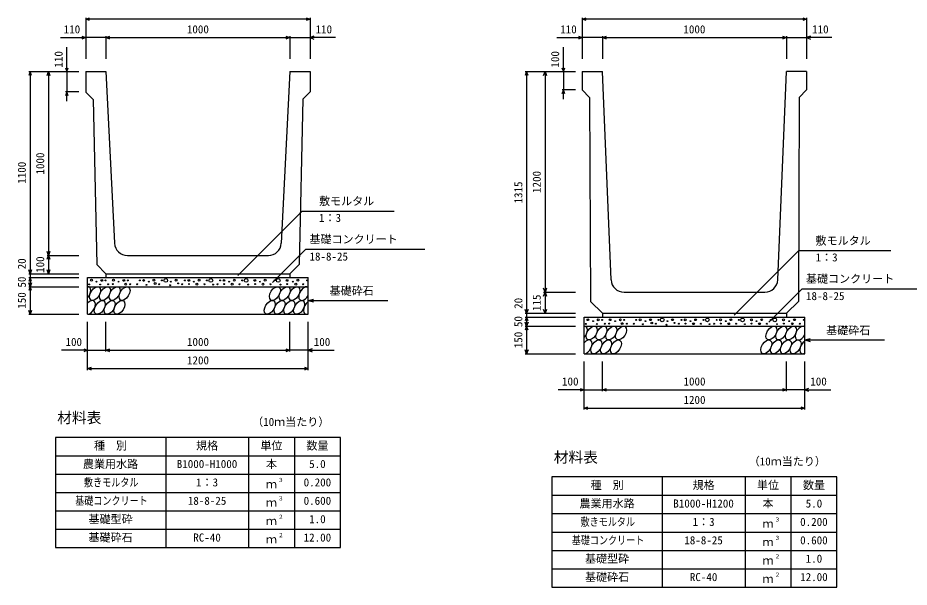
# Model space of a CAD drawing. Units: millimetres, scale not verified. Extents: x -33600 to 33600, y -11880 to 11880.
# Drawn here: x 14889 to 19736, y 767 to 3865 of the extents above; entities that cross this region are included whole.
import ezdxf
from ezdxf.enums import TextEntityAlignment as Align

# ---------------------------------------------------------------- set-up
doc = ezdxf.new("R2010")
doc.units = ezdxf.units.MM
doc.header["$LTSCALE"] = 40
for name, color, linetype, lineweight in [('0-0_DIM', 7, 'Continuous', 25), ('0-2_HATCH', 6, 'Continuous', 25), ('0-3_HYO', 3, 'Continuous', 25), ('0-4_HYO2', 4, 'Continuous', 25), ('0-5_OUTLINE', 3, 'Continuous', 25), ('0-6_TXT', 7, 'Continuous', 25)]:
    doc.layers.add(name, color=color, linetype=linetype, lineweight=lineweight)
doc.styles.add('ＭＳ ゴシック', font='')
doc.styles.get('ＭＳ ゴシック').set_extended_font_data('MS Gothic')

msp = doc.modelspace()

# ---------------------------------------------------------------- linework, layer by layer
at = {"layer": '0-0_DIM'}
for p, q in [((15258.16, 3864.33), (15258.16, 3641.83)), ((16478.16, 3856.83), (15258.16, 3856.83)), ((16478.16, 3864.33), (16478.16, 3641.83)), ((17958.16, 3864.33), (17958.16, 3641.83)), ((19178.16, 3856.83), (17958.16, 3856.83)), ((19178.16, 3864.33), (19178.16, 3641.83)), ((15120.38, 3756.83), (15258.16, 3756.83)), ((15368.16, 3756.83), (15258.16, 3756.83)), ((15368.16, 3764.33), (15368.16, 3641.83)), ((15368.16, 3756.83), (16368.16, 3756.83)), ((16368.16, 3764.33), (16368.16, 3641.83)), ((16368.16, 3756.83), (16478.16, 3756.83)), ((16615.93, 3756.83), (16478.16, 3756.83)), ((17820.38, 3756.83), (17958.16, 3756.83)), ((18068.16, 3756.83), (17958.16, 3756.83)), ((18068.16, 3764.33), (18068.16, 3641.83)), ((18068.16, 3756.83), (19068.16, 3756.83)), ((19068.16, 3764.33), (19068.16, 3641.83)), ((19068.16, 3756.83), (19178.16, 3756.83)), ((19315.93, 3756.83), (19178.16, 3756.83)), ((15155.66, 3571.83), (15155.66, 3704.08)), ((17855.66, 3571.83), (17855.66, 3704.08)), ((14948.16, 3571.83), (15220.66, 3571.83)), ((14955.66, 3571.83), (14955.66, 2471.83)), ((15055.66, 3571.83), (15055.66, 2571.83)), ((15155.66, 3571.83), (15155.66, 3461.83)), ((17648.16, 3571.83), (17920.66, 3571.83)), ((17655.66, 3571.83), (17655.66, 2256.83)), ((17755.66, 3571.83), (17755.66, 2371.83)), ((17855.66, 3571.83), (17855.66, 3471.83)), ((15220.66, 3461.83), (15148.16, 3461.83)), ((15155.66, 3411.83), (15155.66, 3461.83)), ((17920.66, 3471.83), (17848.16, 3471.83)), ((17855.66, 3421.83), (17855.66, 3471.83)), ((16435.05, 2813.02), (16084.42, 2462.39)), ((16435.05, 2813.02), (16935.35, 2813.02)), ((15048.16, 2571.83), (15220.66, 2571.83)), ((15055.66, 2571.83), (15055.66, 2471.83)), ((16454.78, 2605.76), (16273.33, 2424.31)), ((16454.78, 2605.76), (17101.66, 2605.76)), ((19135.05, 2598.02), (18784.42, 2247.39)), ((19135.05, 2598.02), (19635.35, 2598.02)), ((14948.16, 2471.83), (15220.66, 2471.83)), ((14948.16, 2451.83), (15220.66, 2451.83)), ((14948.16, 2401.83), (15220.66, 2401.83)), ((14955.66, 2401.83), (14955.66, 2251.83)), ((19154.78, 2390.76), (18973.33, 2209.31)), ((19154.78, 2390.76), (19801.66, 2390.76)), ((16468.16, 2326.83), (16497.13, 2334.59)), ((16468.16, 2326.83), (16901.47, 2326.83)), ((16468.16, 2326.83), (16497.13, 2319.06)), ((17748.16, 2371.83), (17920.66, 2371.83)), ((17755.66, 2371.83), (17755.66, 2256.83)), ((14948.16, 2251.83), (15220.66, 2251.83)), ((17648.16, 2256.83), (17920.66, 2256.83)), ((17648.16, 2236.83), (17920.66, 2236.83)), ((15268.16, 1948.4), (15268.16, 2209.76)), ((15368.16, 2048.4), (15368.16, 2209.76)), ((16368.16, 2048.4), (16368.16, 2209.76)), ((16468.16, 1948.4), (16468.16, 2209.76)), ((17648.16, 2186.83), (17920.66, 2186.83)), ((17655.66, 2186.83), (17655.66, 2036.83)), ((19168.16, 2111.83), (19197.13, 2119.59)), ((19168.16, 2111.83), (19601.47, 2111.83)), ((19168.16, 2111.83), (19197.13, 2104.06)), ((15268.16, 2055.9), (15126.36, 2055.9)), ((15268.16, 2055.9), (15368.16, 2055.9)), ((15368.16, 2055.9), (16368.16, 2055.9)), ((16468.16, 2055.9), (16368.16, 2055.9)), ((16468.16, 2055.9), (16609.95, 2055.9)), ((17648.16, 2036.83), (17920.66, 2036.83)), ((17968.16, 1733.4), (17968.16, 1994.76)), ((18068.16, 1833.4), (18068.16, 1994.76)), ((19068.16, 1833.4), (19068.16, 1994.76)), ((19168.16, 1733.4), (19168.16, 1994.76)), ((15268.16, 1955.9), (16468.16, 1955.9)), ((17968.16, 1840.9), (17826.36, 1840.9)), ((17968.16, 1840.9), (18068.16, 1840.9)), ((18068.16, 1840.9), (19068.16, 1840.9)), ((19168.16, 1840.9), (19068.16, 1840.9)), ((19168.16, 1840.9), (19309.95, 1840.9)), ((17968.16, 1740.9), (19168.16, 1740.9))]:
    msp.add_line(p, q, dxfattribs=at)
for points in [[(15279.3, 3849.13), (15258.16, 3856.83), (15279.3, 3864.52)], [(16457.01, 3864.52), (16478.16, 3856.83), (16457.01, 3849.13)], [(17979.3, 3849.13), (17958.16, 3856.83), (17979.3, 3864.52)], [(19157.01, 3864.52), (19178.16, 3856.83), (19157.01, 3849.13)], [(15237.01, 3764.52), (15258.16, 3756.83), (15237.01, 3749.13)], [(15389.3, 3749.13), (15368.16, 3756.83), (15389.3, 3764.52)], [(16347.01, 3764.52), (16368.16, 3756.83), (16347.01, 3749.13)], [(16499.3, 3764.52), (16478.16, 3756.83), (16499.3, 3749.13)], [(17937.01, 3764.52), (17958.16, 3756.83), (17937.01, 3749.13)], [(18089.3, 3749.13), (18068.16, 3756.83), (18089.3, 3764.52)], [(19047.01, 3764.52), (19068.16, 3756.83), (19047.01, 3749.13)], [(19199.3, 3764.52), (19178.16, 3756.83), (19199.3, 3749.13)], [(15147.96, 3592.97), (15155.66, 3571.83), (15163.35, 3592.97)], [(17847.96, 3592.97), (17855.66, 3571.83), (17863.35, 3592.97)], [(14963.35, 3550.68), (14955.66, 3571.83), (14947.96, 3550.68)], [(15047.96, 3550.68), (15055.66, 3571.83), (15063.35, 3550.68)], [(17663.35, 3550.68), (17655.66, 3571.83), (17647.96, 3550.68)], [(17747.96, 3550.68), (17755.66, 3571.83), (17763.35, 3550.68)], [(15163.35, 3440.68), (15155.66, 3461.83), (15147.96, 3440.68)], [(17863.35, 3450.68), (17855.66, 3471.83), (17847.96, 3450.68)], [(15063.35, 2592.97), (15055.66, 2571.83), (15047.96, 2592.97)], [(15047.96, 2550.68), (15055.66, 2571.83), (15063.35, 2550.68)], [(14963.35, 2492.97), (14955.66, 2471.83), (14947.96, 2492.97)], [(15063.35, 2492.97), (15055.66, 2471.83), (15047.96, 2492.97)], [(14963.35, 2430.68), (14955.66, 2451.83), (14947.96, 2430.68)], [(14955.66, 2471.83), (14955.66, 2451.83), (14955.66, 2401.83)], [(14963.35, 2422.97), (14955.66, 2401.83), (14947.96, 2422.97)], [(14963.35, 2380.68), (14955.66, 2401.83), (14947.96, 2380.68)], [(17763.35, 2392.97), (17755.66, 2371.83), (17747.96, 2392.97)], [(17747.96, 2350.68), (17755.66, 2371.83), (17763.35, 2350.68)], [(14963.35, 2272.97), (14955.66, 2251.83), (14947.96, 2272.97)], [(17663.35, 2277.97), (17655.66, 2256.83), (17647.96, 2277.97)], [(17663.35, 2215.68), (17655.66, 2236.83), (17647.96, 2215.68)], [(17655.66, 2256.83), (17655.66, 2236.83), (17655.66, 2186.83)], [(17763.35, 2277.97), (17755.66, 2256.83), (17747.96, 2277.97)], [(17663.35, 2207.97), (17655.66, 2186.83), (17647.96, 2207.97)], [(17663.35, 2165.68), (17655.66, 2186.83), (17647.96, 2165.68)], [(15247.01, 2063.59), (15268.16, 2055.9), (15247.01, 2048.2)], [(15389.3, 2048.2), (15368.16, 2055.9), (15389.3, 2063.59)], [(16347.01, 2063.59), (16368.16, 2055.9), (16347.01, 2048.2)], [(16489.3, 2063.59), (16468.16, 2055.9), (16489.3, 2048.2)], [(17663.35, 2057.97), (17655.66, 2036.83), (17647.96, 2057.97)], [(15289.3, 1948.2), (15268.16, 1955.9), (15289.3, 1963.59)], [(16447.01, 1963.59), (16468.16, 1955.9), (16447.01, 1948.2)], [(17947.01, 1848.59), (17968.16, 1840.9), (17947.01, 1833.2)], [(18089.3, 1833.2), (18068.16, 1840.9), (18089.3, 1848.59)], [(19047.01, 1848.59), (19068.16, 1840.9), (19047.01, 1833.2)], [(19189.3, 1848.59), (19168.16, 1840.9), (19189.3, 1833.2)], [(17989.3, 1733.2), (17968.16, 1740.9), (17989.3, 1748.59)], [(19147.01, 1748.59), (19168.16, 1740.9), (19147.01, 1733.2)]]:
    msp.add_lwpolyline(points, dxfattribs=at)
at = {"layer": '0-2_HATCH'}
for centre, radius in [((15289.24, 2436.93), 5), ((15317.28, 2429.05), 2.5), ((15345.32, 2436.05), 5), ((15366.35, 2436.05), 2.5), ((15409.24, 2436.93), 5), ((15437.28, 2429.05), 2.5), ((15465.32, 2436.05), 5), ((15486.35, 2436.05), 2.5), ((15552.2, 2436.05), 2.5), ((15573.23, 2436.05), 5), ((15601.27, 2429.05), 2.5), ((15629.31, 2436.93), 5), ((15635.73, 2419.2), 5), ((15672.2, 2436.05), 2.5), ((15693.23, 2436.05), 10), ((15721.27, 2429.05), 2.5), ((15749.31, 2436.93), 5), ((15797.43, 2436.05), 2.5), ((15818.46, 2436.05), 5), ((15846.49, 2429.05), 2.5), ((15874.53, 2436.93), 5), ((15917.43, 2436.05), 2.5), ((15938.46, 2436.05), 10), ((15989.12, 2436.05), 2.5), ((16010.15, 2436.05), 5), ((16038.18, 2429.05), 2.5), ((16066.22, 2436.93), 5), ((16109.12, 2436.05), 2.5), ((16130.15, 2436.05), 10), ((16177.75, 2436.05), 5), ((16205.79, 2429.05), 2.5), ((16233.83, 2436.93), 5), ((16284.21, 2436.05), 2.5), ((16305.24, 2436.05), 10), ((16352.85, 2436.05), 5), ((16384.13, 2429.05), 2.5), ((16412.16, 2436.93), 5), ((16462.55, 2436.05), 2.5), ((15276.82, 2414.13), 2.5), ((15336.8, 2413.78), 2.5), ((15380.37, 2415.04), 2.5), ((15405.31, 2415.72), 2.5), ((15475.4, 2415.72), 5), ((15500.37, 2415.04), 2.5), ((15538.18, 2415.04), 2.5), ((15588.35, 2412.01), 2.5), ((15658.18, 2415.04), 2.5), ((15716.71, 2409.77), 2.5), ((15760.65, 2419.36), 2.5), ((15783.41, 2415.04), 2.5), ((15819.76, 2415.71), 2.5), ((15862.82, 2415.47), 5), ((15903.41, 2415.04), 2.5), ((15950.42, 2412.97), 2.5), ((15975.1, 2415.04), 2.5), ((16011.45, 2415.71), 2.5), ((16054.51, 2415.47), 5), ((16095.1, 2415.04), 2.5), ((16142.1, 2412.97), 2.5), ((16179.06, 2415.71), 2.5), ((16222.11, 2415.47), 5), ((16262.7, 2415.04), 2.5), ((16317.2, 2412.97), 2.5), ((16354.15, 2415.71), 2.5), ((16400.45, 2415.47), 5), ((16441.04, 2415.04), 2.5), ((18393.23, 2221.05), 10), ((18638.46, 2221.05), 10), ((18830.15, 2221.05), 10), ((19005.24, 2221.05), 10), ((17976.82, 2199.13), 2.5), ((17989.24, 2221.93), 5), ((18017.28, 2214.05), 2.5), ((18036.8, 2198.78), 2.5), ((18045.32, 2221.05), 5), ((18066.35, 2221.05), 2.5), ((18080.37, 2200.04), 2.5), ((18105.31, 2200.72), 2.5), ((18109.24, 2221.93), 5), ((18137.28, 2214.05), 2.5), ((18165.32, 2221.05), 5), ((18175.4, 2200.72), 5), ((18186.35, 2221.05), 2.5), ((18200.37, 2200.04), 2.5), ((18238.18, 2200.04), 2.5), ((18252.2, 2221.05), 2.5), ((18273.23, 2221.05), 5), ((18288.35, 2197.01), 2.5), ((18301.27, 2214.05), 2.5), ((18329.31, 2221.93), 5), ((18335.73, 2204.2), 5), ((18358.18, 2200.04), 2.5), ((18372.2, 2221.05), 2.5), ((18416.71, 2194.77), 2.5), ((18421.27, 2214.05), 2.5), ((18449.31, 2221.93), 5), ((18460.65, 2204.36), 2.5), ((18483.41, 2200.04), 2.5), ((18497.43, 2221.05), 2.5), ((18518.46, 2221.05), 5), ((18519.76, 2200.71), 2.5), ((18546.49, 2214.05), 2.5), ((18562.82, 2200.47), 5), ((18574.53, 2221.93), 5), ((18603.41, 2200.04), 2.5), ((18617.43, 2221.05), 2.5), ((18650.42, 2197.97), 2.5), ((18675.1, 2200.04), 2.5), ((18689.12, 2221.05), 2.5), ((18710.15, 2221.05), 5), ((18711.45, 2200.71), 2.5), ((18738.18, 2214.05), 2.5), ((18754.51, 2200.47), 5), ((18766.22, 2221.93), 5), ((18795.1, 2200.04), 2.5), ((18809.12, 2221.05), 2.5), ((18842.1, 2197.97), 2.5), ((18877.75, 2221.05), 5), ((18879.06, 2200.71), 2.5), ((18905.79, 2214.05), 2.5), ((18922.11, 2200.47), 5), ((18933.83, 2221.93), 5), ((18962.7, 2200.04), 2.5), ((18984.21, 2221.05), 2.5), ((19017.2, 2197.97), 2.5), ((19052.85, 2221.05), 5), ((19054.15, 2200.71), 2.5), ((19084.13, 2214.05), 2.5), ((19100.45, 2200.47), 5), ((19112.16, 2221.93), 5), ((19141.04, 2200.04), 2.5), ((19162.55, 2221.05), 2.5)]:
    msp.add_circle(centre, radius, dxfattribs=at)
for centre, start_param, end_param in [((15256.19, 2364.33), 4.3711174, 6.6890199), ((16446.34, 2364.33), 6.2831853, 11.0601374), ((15281.51, 2289.33), 3.4964223, 7.563715), ((16471.66, 2289.33), 0.9351899, 3.8417621), ((17956.19, 2149.33), 4.3711174, 6.6890199), ((19146.34, 2149.33), 6.2831853, 11.0601374), ((17981.51, 2074.33), 3.4964223, 7.563715), ((19171.66, 2074.33), 0.9351899, 3.8417621)]:
    msp.add_ellipse(centre, major_axis=(21.82, 35.31), ratio=0.5792, start_param=start_param, end_param=end_param, dxfattribs=at)
for centre in [(15309.4, 2364.33), (15362.61, 2364.33), (15415.83, 2364.33), (15469.04, 2364.33), (16286.7, 2364.33), (16339.91, 2364.33), (16393.12, 2364.33), (15334.72, 2289.33), (15387.94, 2289.33), (15441.15, 2289.33), (16258.81, 2289.33), (16312.02, 2289.33), (16365.23, 2289.33), (16418.45, 2289.33), (18009.4, 2149.33), (18062.61, 2149.33), (18115.83, 2149.33), (18169.04, 2149.33), (18986.7, 2149.33), (19039.91, 2149.33), (19093.12, 2149.33), (18034.72, 2074.33), (18087.94, 2074.33), (18141.15, 2074.33), (18958.81, 2074.33), (19012.02, 2074.33), (19065.23, 2074.33), (19118.45, 2074.33)]:
    msp.add_ellipse(centre, major_axis=(21.82, 35.31), ratio=0.5792, dxfattribs=at)
at = {"layer": '0-3_HYO'}
for p, q in [((15693.16, 1581.95), (15693.16, 981.95)), ((16143.16, 1581.95), (16143.16, 981.95)), ((16393.16, 1581.95), (16393.16, 981.95)), ((15093.16, 1481.95), (16643.16, 1481.95)), ((18393.16, 1366.95), (18393.16, 766.95)), ((18843.16, 1366.95), (18843.16, 766.95)), ((19093.16, 1366.95), (19093.16, 766.95)), ((17793.16, 1266.95), (19343.16, 1266.95))]:
    msp.add_line(p, q, dxfattribs=at)
for points in [[(15093.16, 981.95), (16643.16, 981.95), (16643.16, 1581.95), (15093.16, 1581.95)], [(17793.16, 766.95), (19343.16, 766.95), (19343.16, 1366.95), (17793.16, 1366.95)]]:
    msp.add_lwpolyline(points, close=True, dxfattribs=at)
at = {"layer": '0-4_HYO2'}
for p, q in [((15093.16, 1381.95), (16643.16, 1381.95)), ((15093.16, 1281.95), (16643.16, 1281.95)), ((15093.16, 1181.95), (16643.16, 1181.95)), ((17793.16, 1166.95), (19343.16, 1166.95)), ((15093.16, 1081.95), (16643.16, 1081.95)), ((17793.16, 1066.95), (19343.16, 1066.95)), ((17793.16, 966.95), (19343.16, 966.95)), ((17793.16, 866.95), (19343.16, 866.95))]:
    msp.add_line(p, q, dxfattribs=at)
at = {"layer": '0-5_OUTLINE'}
for p, q in [((15258.16, 3571.83), (15258.16, 3460.83)), ((16368.16, 3571.83), (16321.48, 2638.33)), ((17958.16, 3571.83), (17958.16, 3471.83)), ((17958.16, 3571.83), (18068.16, 3571.83)), ((18115.36, 2438.91), (18068.16, 3571.83)), ((19020.95, 2438.91), (19068.16, 3571.83)), ((19178.16, 3571.83), (19068.16, 3571.83)), ((19178.16, 3571.83), (19178.16, 3471.83)), ((15258.16, 3460.83), (15298.16, 3420.83)), ((17958.16, 3471.83), (17998.16, 3431.83)), ((19138.16, 3431.83), (19178.16, 3471.83)), ((15298.16, 3420.83), (15318.16, 2521.83)), ((16438.16, 3421.83), (16418.16, 2521.83)), ((17998.16, 3431.83), (18003.13, 2321.85)), ((19138.16, 3431.83), (19133.18, 2321.85)), ((15484.74, 2571.83), (16251.57, 2571.83)), ((15318.16, 2521.83), (15368.16, 2471.83)), ((16368.16, 2471.83), (16418.16, 2521.83)), ((15268.16, 2451.83), (16468.16, 2451.83)), ((15268.16, 2251.83), (15268.16, 2451.83)), ((15368.16, 2471.83), (16368.16, 2471.83)), ((15368.16, 2471.83), (15368.16, 2451.83)), ((16368.16, 2471.83), (16368.16, 2451.83)), ((16468.16, 2251.83), (16468.16, 2451.83)), ((15268.16, 2401.83), (16468.16, 2401.83)), ((18185.3, 2371.83), (18951.01, 2371.83)), ((18068.16, 2256.83), (18003.13, 2321.85)), ((19068.16, 2256.83), (19133.18, 2321.85)), ((15268.16, 2251.83), (16468.16, 2251.83)), ((17968.16, 2236.83), (19168.16, 2236.83)), ((17968.16, 2036.83), (17968.16, 2236.83)), ((18068.16, 2256.83), (19068.16, 2256.83)), ((18068.16, 2256.83), (18068.16, 2236.83)), ((19068.16, 2256.83), (19068.16, 2236.83)), ((19168.16, 2036.83), (19168.16, 2236.83)), ((17968.16, 2186.83), (19168.16, 2186.83)), ((17968.16, 2036.83), (19168.16, 2036.83))]:
    msp.add_line(p, q, dxfattribs=at)
for points in [[(15258.16, 3571.83), (15368.16, 3571.83), (15414.77, 2639.48)], [(16368.16, 3571.83), (16478.16, 3571.83), (16478.16, 3461.83), (16438.16, 3421.83)]]:
    msp.add_lwpolyline(points, dxfattribs=at)
for centre, start, end in [((15484.74, 2641.83), 182.86241, 270), ((16251.57, 2641.83), 270, 357.13759), ((18185.3, 2441.83), 182.38594, 270), ((18951.01, 2441.83), 270, 357.61406)]:
    msp.add_arc(centre, 70, start, end, dxfattribs=at)

# ---------------------------------------------------------------- texts
at = {"layer": '0-0_DIM', "style": 'ＭＳ ゴシック'}
for s, p in [('110', (15138.34, 3766.83)), ('1000', (15808.16, 3766.83)), ('110', (16507.98, 3766.83)), ('110', (17838.34, 3766.83)), ('1000', (18508.16, 3766.83)), ('110', (19207.98, 3766.83)), ('敷モルタル', (16526.79, 2831.76)), ('1：3', (16526.79, 2741.07)), ('基礎コンクリート', (16474.78, 2624.5)), ('敷モルタル', (19226.79, 2616.76)), ('18-8-25', (16474.78, 2530.68)), ('1：3', (19226.79, 2526.07)), ('基礎コンクリート', (19174.78, 2409.5)), ('基礎砕石', (16584.48, 2344)), ('18-8-25', (19174.78, 2315.68)), ('基礎砕石', (19284.48, 2129)), ('100', (15148.16, 2065.9)), ('1000', (15808.69, 2065.9)), ('100', (16498.16, 2065.9)), ('1200', (15808.69, 1965.9)), ('100', (17848.16, 1850.9)), ('1000', (18508.69, 1850.9)), ('100', (19198.16, 1850.9)), ('1200', (18508.69, 1750.9))]:
    msp.add_text(s, height=43.99, dxfattribs=at).set_placement(p, align=Align.BOTTOM_LEFT)
for s, p in [('110', (15145.66, 3593.75)), ('100', (17845.66, 3593.75)), ('1000', (15045.66, 3011.83)), ('1100', (14945.66, 2961.83)), ('1200', (17745.66, 2911.83)), ('1315', (17645.66, 2854.33)), ('20', (14945.66, 2496.14)), ('100', (15045.66, 2476.83)), ('50', (14945.66, 2396.83)), ('150', (14945.66, 2281.83)), ('20', (17645.66, 2281.14)), ('115', (17745.66, 2269.33)), ('50', (17645.66, 2181.83)), ('150', (17645.66, 2066.83))]:
    msp.add_text(s, height=43.99, rotation=90, dxfattribs=at).set_placement(p, align=Align.BOTTOM_LEFT)
at = {"layer": '0-6_TXT', "style": 'ＭＳ ゴシック'}
for s, height, p in [('材料表', 58.65, (15103.16, 1641.95)), ('（10ｍ当たり）', 43.99, (16163.15, 1630.95)), ('種\u3000別', 43.99, (15303.16, 1501.95)), ('規格', 43.99, (15858.16, 1501.95)), ('単位', 43.99, (16208.16, 1501.95)), ('数量', 43.99, (16458.16, 1501.95)), ('材料表', 58.65, (17803.16, 1426.95)), ('農業用水路', 43.99, (15243.16, 1401.95)), ('B1000-H1000', 43.99, (15753.16, 1401.95)), ('本', 43.99, (16238.16, 1401.95)), ('5.0', 43.99, (16473.16, 1401.95)), ('（10ｍ当たり）', 43.99, (18863.15, 1415.95)), ('1：3', 43.99, (15858.16, 1301.95)), ('３', 21.99, (16303.7, 1332.32)), ('0.200', 43.99, (16443.16, 1301.95)), ('ｍ', 43.99, (16238.16, 1291.95)), ('種\u3000別', 43.99, (18003.16, 1286.95)), ('規格', 43.99, (18558.16, 1286.95)), ('単位', 43.99, (18908.16, 1286.95)), ('数量', 43.99, (19158.16, 1286.95)), ('３', 21.99, (16303.7, 1232.32)), ('18-8-25', 43.99, (15813.16, 1201.95)), ('ｍ', 43.99, (16238.16, 1191.95)), ('0.600', 43.99, (16443.16, 1201.95)), ('農業用水路', 43.99, (17943.16, 1186.95)), ('B1000-H1200', 43.99, (18453.16, 1186.95)), ('本', 43.99, (18938.16, 1186.95)), ('5.0', 43.99, (19173.16, 1186.95)), ('基礎型砕', 43.99, (15273.16, 1101.95)), ('ｍ', 43.99, (16238.16, 1091.95)), ('２', 21.99, (16303.7, 1132.32)), ('1.0', 43.99, (16473.16, 1101.95)), ('1：3', 43.99, (18558.16, 1086.95)), ('ｍ', 43.99, (18938.16, 1076.95)), ('３', 21.99, (19003.7, 1117.32)), ('0.200', 43.99, (19143.16, 1086.95)), ('基礎砕石', 43.99, (15273.16, 1001.95)), ('RC-40', 43.99, (15843.16, 1001.95)), ('ｍ', 43.99, (16238.16, 991.95)), ('２', 21.99, (16303.7, 1032.32)), ('12.00', 43.99, (16443.16, 1001.95)), ('18-8-25', 43.99, (18513.16, 986.95)), ('ｍ', 43.99, (18938.16, 976.95)), ('３', 21.99, (19003.7, 1017.32)), ('0.600', 43.99, (19143.16, 986.95)), ('基礎型砕', 43.99, (17973.16, 886.95)), ('ｍ', 43.99, (18938.16, 876.95)), ('２', 21.99, (19003.7, 917.32)), ('1.0', 43.99, (19173.16, 886.95)), ('基礎砕石', 43.99, (17973.16, 786.95)), ('RC-40', 43.99, (18543.16, 786.95)), ('２', 21.99, (19003.7, 817.32)), ('12.00', 43.99, (19143.16, 786.95)), ('ｍ', 43.99, (18938.16, 776.95))]:
    msp.add_text(s, height=height, dxfattribs=at).set_placement(p, align=Align.BOTTOM_LEFT)
at = {"layer": '0-6_TXT', "style": 'ＭＳ ゴシック', "width": 0.8}
for s, p in [('敷きモルタル', (15249.16, 1301.95)), ('基礎コンクリート', (15201.16, 1201.95)), ('敷きモルタル', (17949.16, 1086.95)), ('基礎コンクリート', (17901.16, 986.95))]:
    msp.add_text(s, height=43.99, dxfattribs=at).set_placement(p, align=Align.BOTTOM_LEFT)

doc.saveas('drawing.dxf')
